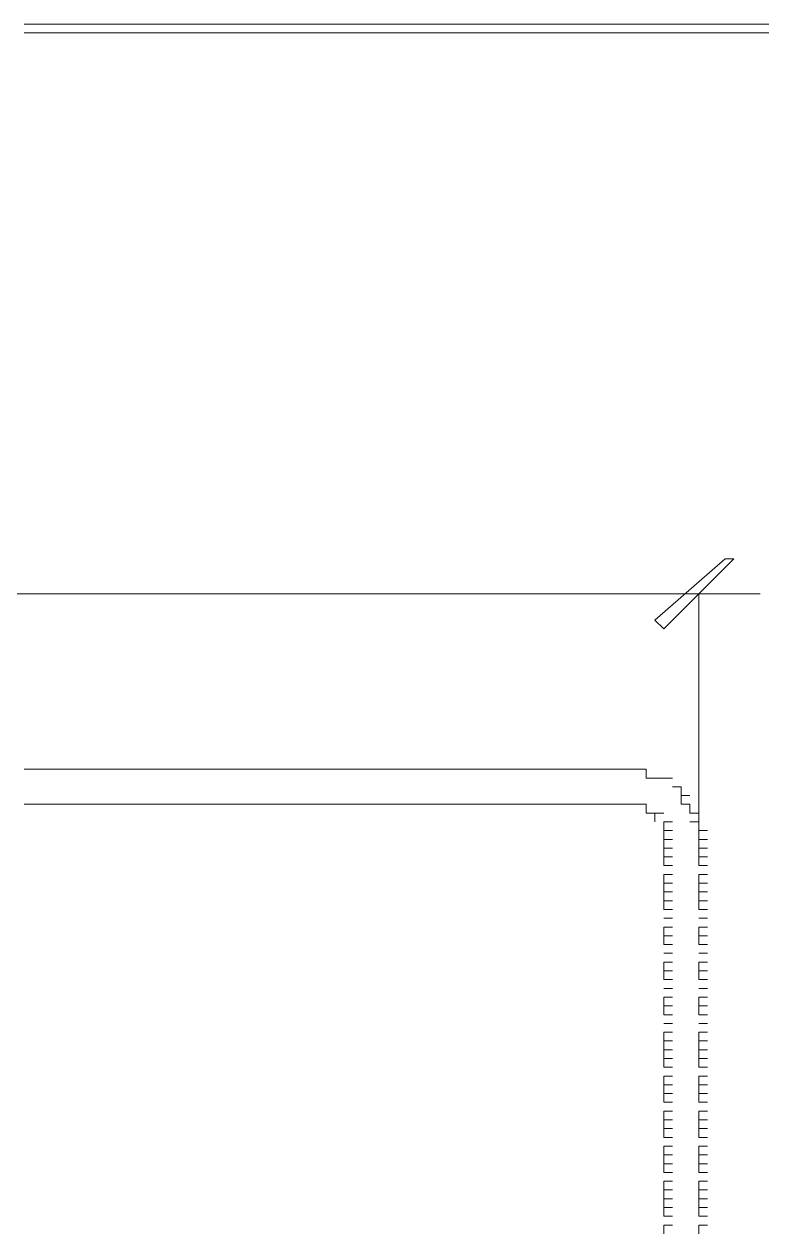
# Model space of a CAD drawing. Header units: inches. Extents: x 0.2 to 10.8, y 0.5 to 8.
# Drawn here: x 3.8333 to 3.975, y 5.3067 to 5.5367 of the extents above; entities that cross this region are included whole.
import ezdxf

# ---------------------------------------------------------------- set-up
doc = ezdxf.new("R2010")
doc.units = ezdxf.units.IN
doc.header["$MEASUREMENT"] = 0
doc.layers.add('PDF_Geometry', color=7, linetype='Continuous')

msp = doc.modelspace()

# ---------------------------------------------------------------- linework, layer by layer
at = {"layer": 'PDF_Geometry', "lineweight": 9}
for points in [[(3.83333, 5.53667), (3.835, 5.53667)], [(3.83333, 5.53667), (3.835, 5.53667)], [(3.835, 5.53667), (3.83667, 5.53667)], [(3.835, 5.53667), (3.83667, 5.53667)], [(3.83667, 5.53667), (3.83833, 5.53667)], [(3.83667, 5.53667), (3.83833, 5.53667)], [(3.83667, 5.53667), (3.83833, 5.53667)], [(3.83833, 5.53667), (3.84, 5.53667)], [(3.83833, 5.53667), (3.84, 5.53667)], [(3.83833, 5.53667), (3.84, 5.53667)], [(3.84, 5.53667), (3.84167, 5.53667)], [(3.84, 5.53667), (3.84167, 5.53667)], [(3.84167, 5.53667), (3.84333, 5.53667)], [(3.84167, 5.53667), (3.84333, 5.53667)], [(3.84333, 5.53667), (3.845, 5.53667)], [(3.84333, 5.53667), (3.845, 5.53667)], [(3.84333, 5.53667), (3.845, 5.53667)], [(3.845, 5.53667), (3.84667, 5.53667)], [(3.845, 5.53667), (3.84667, 5.53667)], [(3.845, 5.53667), (3.84667, 5.53667)], [(3.84667, 5.53667), (3.84833, 5.53667)], [(3.84667, 5.53667), (3.84833, 5.53667)], [(3.84833, 5.53667), (3.85, 5.53667)], [(3.84833, 5.53667), (3.85, 5.53667)], [(3.85, 5.53667), (3.85167, 5.53667)], [(3.85, 5.53667), (3.85167, 5.53667)], [(3.85, 5.53667), (3.85167, 5.53667)], [(3.85167, 5.53667), (3.85333, 5.53667)], [(3.85167, 5.53667), (3.85333, 5.53667)], [(3.85167, 5.53667), (3.85333, 5.53667)], [(3.85333, 5.53667), (3.855, 5.53667)], [(3.85333, 5.53667), (3.855, 5.53667)], [(3.855, 5.53667), (3.85667, 5.53667)], [(3.855, 5.53667), (3.85667, 5.53667)], [(3.85667, 5.53667), (3.85833, 5.53667)], [(3.85667, 5.53667), (3.85833, 5.53667)], [(3.85667, 5.53667), (3.85833, 5.53667)], [(3.85833, 5.53667), (3.86, 5.53667)], [(3.85833, 5.53667), (3.86, 5.53667)], [(3.85833, 5.53667), (3.86, 5.53667)], [(3.85833, 5.53667), (3.86, 5.53667)], [(3.86, 5.53667), (3.86167, 5.53667)], [(3.86, 5.53667), (3.86167, 5.53667)], [(3.86, 5.53667), (3.86167, 5.53667)], [(3.86167, 5.53667), (3.86333, 5.53667)], [(3.86167, 5.53667), (3.86333, 5.53667)], [(3.86333, 5.53667), (3.865, 5.53667)], [(3.86333, 5.53667), (3.865, 5.53667)], [(3.865, 5.53667), (3.86667, 5.53667)], [(3.865, 5.53667), (3.86667, 5.53667)], [(3.86667, 5.53667), (3.86833, 5.53667)], [(3.86667, 5.53667), (3.86833, 5.53667)], [(3.86833, 5.53667), (3.87, 5.53667)], [(3.86833, 5.53667), (3.87, 5.53667)], [(3.87, 5.53667), (3.87167, 5.53667)], [(3.87, 5.53667), (3.87167, 5.53667)], [(3.87167, 5.53667), (3.87333, 5.53667)], [(3.87167, 5.53667), (3.87333, 5.53667)], [(3.87333, 5.53667), (3.875, 5.53667)], [(3.87333, 5.53667), (3.875, 5.53667)], [(3.875, 5.53667), (3.87667, 5.53667)], [(3.875, 5.53667), (3.87667, 5.53667)], [(3.87667, 5.53667), (3.87833, 5.53667)], [(3.87667, 5.53667), (3.87833, 5.53667)], [(3.87833, 5.53667), (3.88, 5.53667)], [(3.87833, 5.53667), (3.88, 5.53667)], [(3.88, 5.53667), (3.88167, 5.53667)], [(3.88, 5.53667), (3.88167, 5.53667)], [(3.88167, 5.53667), (3.88333, 5.53667)], [(3.88167, 5.53667), (3.88333, 5.53667)], [(3.88333, 5.53667), (3.885, 5.53667)], [(3.88333, 5.53667), (3.885, 5.53667)], [(3.885, 5.53667), (3.88667, 5.53667)], [(3.885, 5.53667), (3.88667, 5.53667)], [(3.88667, 5.53667), (3.88833, 5.53667)], [(3.88667, 5.53667), (3.88833, 5.53667)], [(3.88667, 5.53667), (3.88833, 5.53667)], [(3.88833, 5.53667), (3.89, 5.53667)], [(3.88833, 5.53667), (3.89, 5.53667)], [(3.88833, 5.53667), (3.89, 5.53667)], [(3.89, 5.53667), (3.89167, 5.53667)], [(3.89, 5.53667), (3.89167, 5.53667)], [(3.89167, 5.53667), (3.89333, 5.53667)], [(3.89167, 5.53667), (3.89333, 5.53667)], [(3.89333, 5.53667), (3.895, 5.53667)], [(3.89333, 5.53667), (3.895, 5.53667)], [(3.895, 5.53667), (3.89667, 5.53667)], [(3.895, 5.53667), (3.89667, 5.53667)], [(3.89667, 5.53667), (3.89833, 5.53667)], [(3.89667, 5.53667), (3.89833, 5.53667)], [(3.89833, 5.53667), (3.9, 5.53667)], [(3.89833, 5.53667), (3.9, 5.53667)], [(3.9, 5.53667), (3.90167, 5.53667)], [(3.9, 5.53667), (3.90167, 5.53667)], [(3.90167, 5.53667), (3.90333, 5.53667)], [(3.90167, 5.53667), (3.90333, 5.53667)], [(3.90333, 5.53667), (3.905, 5.53667)], [(3.90333, 5.53667), (3.905, 5.53667)], [(3.905, 5.53667), (3.90667, 5.53667)], [(3.905, 5.53667), (3.90667, 5.53667)], [(3.90667, 5.53667), (3.90833, 5.53667)], [(3.90667, 5.53667), (3.90833, 5.53667)], [(3.90833, 5.53667), (3.91, 5.53667)], [(3.90833, 5.53667), (3.91, 5.53667)], [(3.91, 5.53667), (3.91167, 5.53667)], [(3.91, 5.53667), (3.91167, 5.53667)], [(3.91167, 5.53667), (3.91333, 5.53667)], [(3.91167, 5.53667), (3.91333, 5.53667)], [(3.91333, 5.53667), (3.915, 5.53667)], [(3.91333, 5.53667), (3.915, 5.53667)], [(3.915, 5.53667), (3.91667, 5.53667)], [(3.915, 5.53667), (3.91667, 5.53667)], [(3.91667, 5.53667), (3.91833, 5.53667)], [(3.91667, 5.53667), (3.91833, 5.53667)], [(3.91833, 5.53667), (3.92, 5.53667)], [(3.91833, 5.53667), (3.92, 5.53667)], [(3.92, 5.53667), (3.92167, 5.53667)], [(3.92, 5.53667), (3.92167, 5.53667)], [(3.92167, 5.53667), (3.92333, 5.53667)], [(3.92167, 5.53667), (3.92333, 5.53667)], [(3.92333, 5.53667), (3.925, 5.53667)], [(3.92333, 5.53667), (3.925, 5.53667)], [(3.925, 5.53667), (3.92667, 5.53667)], [(3.925, 5.53667), (3.92667, 5.53667)], [(3.92667, 5.53667), (3.92833, 5.53667)], [(3.92667, 5.53667), (3.92833, 5.53667)], [(3.92833, 5.53667), (3.93, 5.53667)], [(3.92833, 5.53667), (3.93, 5.53667)], [(3.93, 5.53667), (3.93167, 5.53667)], [(3.93, 5.53667), (3.93167, 5.53667)], [(3.93167, 5.53667), (3.93333, 5.53667)], [(3.93167, 5.53667), (3.93333, 5.53667)], [(3.93333, 5.53667), (3.935, 5.53667)], [(3.93333, 5.53667), (3.935, 5.53667)], [(3.935, 5.53667), (3.93667, 5.53667)], [(3.935, 5.53667), (3.93667, 5.53667)], [(3.93667, 5.53667), (3.93833, 5.53667)], [(3.93667, 5.53667), (3.93833, 5.53667)], [(3.93833, 5.53667), (3.94, 5.53667)], [(3.93833, 5.53667), (3.94, 5.53667)], [(3.94, 5.53667), (3.94167, 5.53667)], [(3.94, 5.53667), (3.94167, 5.53667)], [(3.94167, 5.53667), (3.94333, 5.53667)], [(3.94167, 5.53667), (3.94333, 5.53667)], [(3.94333, 5.53667), (3.945, 5.53667)], [(3.94333, 5.53667), (3.945, 5.53667)], [(3.945, 5.53667), (3.94667, 5.53667)], [(3.945, 5.53667), (3.94667, 5.53667)], [(3.945, 5.53667), (3.94667, 5.53667)], [(3.94667, 5.53667), (3.94833, 5.53667)], [(3.94667, 5.53667), (3.94833, 5.53667)], [(3.94667, 5.53667), (3.94833, 5.53667)], [(3.94833, 5.53667), (3.95, 5.53667)], [(3.94833, 5.53667), (3.95, 5.53667)], [(3.95, 5.53667), (3.95167, 5.53667)], [(3.95, 5.53667), (3.95167, 5.53667)], [(3.95167, 5.53667), (3.95333, 5.53667)], [(3.95167, 5.53667), (3.95333, 5.53667)], [(3.95167, 5.53667), (3.95333, 5.53667)], [(3.95333, 5.53667), (3.955, 5.53667)], [(3.95333, 5.53667), (3.955, 5.53667)], [(3.95333, 5.53667), (3.955, 5.53667)], [(3.955, 5.53667), (3.95667, 5.53667)], [(3.955, 5.53667), (3.95667, 5.53667)], [(3.95667, 5.53667), (3.95833, 5.53667)], [(3.95667, 5.53667), (3.95833, 5.53667)], [(3.95833, 5.53667), (3.96, 5.53667)], [(3.95833, 5.53667), (3.96, 5.53667)], [(3.95833, 5.53667), (3.96, 5.53667)], [(3.96, 5.53667), (3.96167, 5.53667)], [(3.96, 5.53667), (3.96167, 5.53667)], [(3.96, 5.53667), (3.96167, 5.53667)], [(3.96167, 5.53667), (3.96333, 5.53667)], [(3.96167, 5.53667), (3.96333, 5.53667)], [(3.96333, 5.53667), (3.965, 5.53667)], [(3.96333, 5.53667), (3.965, 5.53667)], [(3.965, 5.53667), (3.96667, 5.53667)], [(3.965, 5.53667), (3.96667, 5.53667)], [(3.965, 5.53667), (3.96667, 5.53667)], [(3.96667, 5.53667), (3.96833, 5.53667)], [(3.96667, 5.53667), (3.96833, 5.53667)], [(3.96667, 5.53667), (3.96833, 5.53667)], [(3.96833, 5.53667), (3.97, 5.53667)], [(3.96833, 5.53667), (3.97, 5.53667)], [(3.97, 5.53667), (3.97167, 5.53667)], [(3.97, 5.53667), (3.97167, 5.53667)], [(3.97167, 5.53667), (3.97333, 5.53667)], [(3.97167, 5.53667), (3.97333, 5.53667)], [(3.97333, 5.53667), (3.975, 5.53667)], [(3.97333, 5.53667), (3.975, 5.53667)], [(3.83333, 5.535), (3.835, 5.535)], [(3.83333, 5.535), (3.835, 5.535)], [(3.83333, 5.535), (3.835, 5.535)], [(3.835, 5.535), (3.83667, 5.535)], [(3.835, 5.535), (3.83667, 5.535)], [(3.83667, 5.535), (3.83833, 5.535)], [(3.83667, 5.535), (3.83833, 5.535)], [(3.83667, 5.535), (3.83833, 5.535)], [(3.83833, 5.535), (3.84, 5.535)], [(3.83833, 5.535), (3.84, 5.535)], [(3.83833, 5.535), (3.84, 5.535)], [(3.83833, 5.535), (3.84, 5.535)], [(3.84, 5.535), (3.84167, 5.535)], [(3.84, 5.535), (3.84167, 5.535)], [(3.84, 5.535), (3.84167, 5.535)], [(3.84167, 5.535), (3.84333, 5.535)], [(3.84167, 5.535), (3.84333, 5.535)], [(3.84333, 5.535), (3.845, 5.535)], [(3.84333, 5.535), (3.845, 5.535)], [(3.84333, 5.535), (3.845, 5.535)], [(3.845, 5.535), (3.84667, 5.535)], [(3.845, 5.535), (3.84667, 5.535)], [(3.845, 5.535), (3.84667, 5.535)], [(3.845, 5.535), (3.84667, 5.535)], [(3.84667, 5.535), (3.84833, 5.535)], [(3.84667, 5.535), (3.84833, 5.535)], [(3.84667, 5.535), (3.84833, 5.535)], [(3.84833, 5.535), (3.85, 5.535)], [(3.84833, 5.535), (3.85, 5.535)], [(3.85, 5.535), (3.85167, 5.535)], [(3.85, 5.535), (3.85167, 5.535)], [(3.85, 5.535), (3.85167, 5.535)], [(3.85167, 5.535), (3.85333, 5.535)], [(3.85167, 5.535), (3.85333, 5.535)], [(3.85167, 5.535), (3.85333, 5.535)], [(3.85167, 5.535), (3.85333, 5.535)], [(3.85333, 5.535), (3.855, 5.535)], [(3.85333, 5.535), (3.855, 5.535)], [(3.85333, 5.535), (3.855, 5.535)], [(3.855, 5.535), (3.85667, 5.535)], [(3.855, 5.535), (3.85667, 5.535)], [(3.85667, 5.535), (3.85833, 5.535)], [(3.85667, 5.535), (3.85833, 5.535)], [(3.85667, 5.535), (3.85833, 5.535)], [(3.85833, 5.535), (3.86, 5.535)], [(3.85833, 5.535), (3.86, 5.535)], [(3.85833, 5.535), (3.86, 5.535)], [(3.85833, 5.535), (3.86, 5.535)], [(3.86, 5.535), (3.86167, 5.535)], [(3.86, 5.535), (3.86167, 5.535)], [(3.86, 5.535), (3.86167, 5.535)], [(3.86, 5.535), (3.86167, 5.535)], [(3.86167, 5.535), (3.86333, 5.535)], [(3.86167, 5.535), (3.86333, 5.535)], [(3.86167, 5.535), (3.86333, 5.535)], [(3.86333, 5.535), (3.865, 5.535)], [(3.86333, 5.535), (3.865, 5.535)], [(3.86333, 5.535), (3.865, 5.535)], [(3.865, 5.535), (3.86667, 5.535)], [(3.865, 5.535), (3.86667, 5.535)], [(3.86667, 5.535), (3.86833, 5.535)], [(3.86667, 5.535), (3.86833, 5.535)], [(3.86667, 5.535), (3.86833, 5.535)], [(3.86833, 5.535), (3.87, 5.535)], [(3.86833, 5.535), (3.87, 5.535)], [(3.86833, 5.535), (3.87, 5.535)], [(3.87, 5.535), (3.87167, 5.535)], [(3.87, 5.535), (3.87167, 5.535)], [(3.87, 5.535), (3.87167, 5.535)], [(3.87167, 5.535), (3.87333, 5.535)], [(3.87167, 5.535), (3.87333, 5.535)], [(3.87333, 5.535), (3.875, 5.535)], [(3.87333, 5.535), (3.875, 5.535)], [(3.87333, 5.535), (3.875, 5.535)], [(3.875, 5.535), (3.87667, 5.535)], [(3.875, 5.535), (3.87667, 5.535)], [(3.875, 5.535), (3.87667, 5.535)], [(3.87667, 5.535), (3.87833, 5.535)], [(3.87667, 5.535), (3.87833, 5.535)], [(3.87667, 5.535), (3.87833, 5.535)], [(3.87833, 5.535), (3.88, 5.535)], [(3.87833, 5.535), (3.88, 5.535)], [(3.88, 5.535), (3.88167, 5.535)], [(3.88, 5.535), (3.88167, 5.535)], [(3.88, 5.535), (3.88167, 5.535)], [(3.88167, 5.535), (3.88333, 5.535)], [(3.88167, 5.535), (3.88333, 5.535)], [(3.88167, 5.535), (3.88333, 5.535)], [(3.88333, 5.535), (3.885, 5.535)], [(3.88333, 5.535), (3.885, 5.535)], [(3.88333, 5.535), (3.885, 5.535)], [(3.885, 5.535), (3.88667, 5.535)], [(3.885, 5.535), (3.88667, 5.535)], [(3.88667, 5.535), (3.88833, 5.535)], [(3.88667, 5.535), (3.88833, 5.535)], [(3.88667, 5.535), (3.88833, 5.535)], [(3.88833, 5.535), (3.89, 5.535)], [(3.88833, 5.535), (3.89, 5.535)], [(3.88833, 5.535), (3.89, 5.535)], [(3.88833, 5.535), (3.89, 5.535)], [(3.89, 5.535), (3.89167, 5.535)], [(3.89, 5.535), (3.89167, 5.535)], [(3.89, 5.535), (3.89167, 5.535)], [(3.89167, 5.535), (3.89333, 5.535)], [(3.89167, 5.535), (3.89333, 5.535)], [(3.89167, 5.535), (3.89333, 5.535)], [(3.89333, 5.535), (3.895, 5.535)], [(3.89333, 5.535), (3.895, 5.535)], [(3.895, 5.535), (3.89667, 5.535)], [(3.895, 5.535), (3.89667, 5.535)], [(3.895, 5.535), (3.89667, 5.535)], [(3.89667, 5.535), (3.89833, 5.535)], [(3.89667, 5.535), (3.89833, 5.535)], [(3.89667, 5.535), (3.89833, 5.535)], [(3.89833, 5.535), (3.9, 5.535)], [(3.89833, 5.535), (3.9, 5.535)], [(3.89833, 5.535), (3.9, 5.535)], [(3.9, 5.535), (3.90167, 5.535)], [(3.9, 5.535), (3.90167, 5.535)], [(3.90167, 5.535), (3.90333, 5.535)], [(3.90167, 5.535), (3.90333, 5.535)], [(3.90167, 5.535), (3.90333, 5.535)], [(3.90333, 5.535), (3.905, 5.535)], [(3.90333, 5.535), (3.905, 5.535)], [(3.90333, 5.535), (3.905, 5.535)], [(3.905, 5.535), (3.90667, 5.535)], [(3.905, 5.535), (3.90667, 5.535)], [(3.905, 5.535), (3.90667, 5.535)], [(3.90667, 5.535), (3.90833, 5.535)], [(3.90667, 5.535), (3.90833, 5.535)], [(3.90833, 5.535), (3.91, 5.535)], [(3.90833, 5.535), (3.91, 5.535)], [(3.90833, 5.535), (3.91, 5.535)], [(3.91, 5.535), (3.91167, 5.535)], [(3.91, 5.535), (3.91167, 5.535)], [(3.91, 5.535), (3.91167, 5.535)], [(3.91167, 5.535), (3.91333, 5.535)], [(3.91167, 5.535), (3.91333, 5.535)], [(3.91167, 5.535), (3.91333, 5.535)], [(3.91333, 5.535), (3.915, 5.535)], [(3.91333, 5.535), (3.915, 5.535)], [(3.91333, 5.535), (3.915, 5.535)], [(3.915, 5.535), (3.91667, 5.535)], [(3.915, 5.535), (3.91667, 5.535)], [(3.91667, 5.535), (3.91833, 5.535)], [(3.91667, 5.535), (3.91833, 5.535)], [(3.91667, 5.535), (3.91833, 5.535)], [(3.91833, 5.535), (3.92, 5.535)], [(3.91833, 5.535), (3.92, 5.535)], [(3.91833, 5.535), (3.92, 5.535)], [(3.92, 5.535), (3.92167, 5.535)], [(3.92, 5.535), (3.92167, 5.535)], [(3.92, 5.535), (3.92167, 5.535)], [(3.92167, 5.535), (3.92333, 5.535)], [(3.92167, 5.535), (3.92333, 5.535)], [(3.92333, 5.535), (3.925, 5.535)], [(3.92333, 5.535), (3.925, 5.535)], [(3.92333, 5.535), (3.925, 5.535)], [(3.925, 5.535), (3.92667, 5.535)], [(3.925, 5.535), (3.92667, 5.535)], [(3.925, 5.535), (3.92667, 5.535)], [(3.92667, 5.535), (3.92833, 5.535)], [(3.92667, 5.535), (3.92833, 5.535)], [(3.92667, 5.535), (3.92833, 5.535)], [(3.92833, 5.535), (3.93, 5.535)], [(3.92833, 5.535), (3.93, 5.535)], [(3.93, 5.535), (3.93167, 5.535)], [(3.93, 5.535), (3.93167, 5.535)], [(3.93, 5.535), (3.93167, 5.535)], [(3.93167, 5.535), (3.93333, 5.535)], [(3.93167, 5.535), (3.93333, 5.535)], [(3.93167, 5.535), (3.93333, 5.535)], [(3.93333, 5.535), (3.935, 5.535)], [(3.93333, 5.535), (3.935, 5.535)], [(3.93333, 5.535), (3.935, 5.535)], [(3.935, 5.535), (3.93667, 5.535)], [(3.935, 5.535), (3.93667, 5.535)], [(3.93667, 5.535), (3.93833, 5.535)], [(3.93667, 5.535), (3.93833, 5.535)], [(3.93667, 5.535), (3.93833, 5.535)], [(3.93833, 5.535), (3.94, 5.535)], [(3.93833, 5.535), (3.94, 5.535)], [(3.93833, 5.535), (3.94, 5.535)], [(3.94, 5.535), (3.94167, 5.535)], [(3.94, 5.535), (3.94167, 5.535)], [(3.94, 5.535), (3.94167, 5.535)], [(3.94167, 5.535), (3.94333, 5.535)], [(3.94167, 5.535), (3.94333, 5.535)], [(3.94167, 5.535), (3.94333, 5.535)], [(3.94333, 5.535), (3.945, 5.535)], [(3.94333, 5.535), (3.945, 5.535)], [(3.945, 5.535), (3.94667, 5.535)], [(3.945, 5.535), (3.94667, 5.535)], [(3.945, 5.535), (3.94667, 5.535)], [(3.94667, 5.535), (3.94833, 5.535)], [(3.94667, 5.535), (3.94833, 5.535)], [(3.94667, 5.535), (3.94833, 5.535)], [(3.94667, 5.535), (3.94833, 5.535)], [(3.94833, 5.535), (3.95, 5.535)], [(3.94833, 5.535), (3.95, 5.535)], [(3.94833, 5.535), (3.95, 5.535)], [(3.95, 5.535), (3.95167, 5.535)], [(3.95, 5.535), (3.95167, 5.535)], [(3.95167, 5.535), (3.95333, 5.535)], [(3.95167, 5.535), (3.95333, 5.535)], [(3.95167, 5.535), (3.95333, 5.535)], [(3.95333, 5.535), (3.955, 5.535)], [(3.95333, 5.535), (3.955, 5.535)], [(3.95333, 5.535), (3.955, 5.535)], [(3.95333, 5.535), (3.955, 5.535)], [(3.955, 5.535), (3.95667, 5.535)], [(3.955, 5.535), (3.95667, 5.535)], [(3.955, 5.535), (3.95667, 5.535)], [(3.95667, 5.535), (3.95833, 5.535)], [(3.95667, 5.535), (3.95833, 5.535)], [(3.95833, 5.535), (3.96, 5.535)], [(3.95833, 5.535), (3.96, 5.535)], [(3.95833, 5.535), (3.96, 5.535)], [(3.96, 5.535), (3.96167, 5.535)], [(3.96, 5.535), (3.96167, 5.535)], [(3.96, 5.535), (3.96167, 5.535)], [(3.96, 5.535), (3.96167, 5.535)], [(3.96167, 5.535), (3.96333, 5.535)], [(3.96167, 5.535), (3.96333, 5.535)], [(3.96167, 5.535), (3.96333, 5.535)], [(3.96333, 5.535), (3.965, 5.535)], [(3.96333, 5.535), (3.965, 5.535)], [(3.965, 5.535), (3.96667, 5.535)], [(3.965, 5.535), (3.96667, 5.535)], [(3.965, 5.535), (3.96667, 5.535)], [(3.96667, 5.535), (3.96833, 5.535)], [(3.96667, 5.535), (3.96833, 5.535)], [(3.96667, 5.535), (3.96833, 5.535)], [(3.96667, 5.535), (3.96833, 5.535)], [(3.96833, 5.535), (3.97, 5.535)], [(3.96833, 5.535), (3.97, 5.535)], [(3.96833, 5.535), (3.97, 5.535)], [(3.97, 5.535), (3.97167, 5.535)], [(3.97, 5.535), (3.97167, 5.535)], [(3.97, 5.535), (3.97167, 5.535)], [(3.97167, 5.535), (3.97333, 5.535)], [(3.97167, 5.535), (3.97333, 5.535)], [(3.97167, 5.535), (3.97333, 5.535)], [(3.97333, 5.535), (3.975, 5.535)], [(3.97333, 5.535), (3.975, 5.535)]]:
    msp.add_lwpolyline(points, dxfattribs=at)
at = {"layer": 'PDF_Geometry', "lineweight": 13}
for points in [[(3.95333, 5.42333), (3.955, 5.42167), (3.96833, 5.435), (3.96667, 5.435), (3.95333, 5.42333)], [(3.55333, 5.42833), (3.97333, 5.42833)], [(3.96167, 5.38167), (3.96167, 5.42833)], [(3.83333, 5.395), (3.835, 5.395)], [(3.835, 5.395), (3.83667, 5.395)], [(3.835, 5.395), (3.83667, 5.395)], [(3.83667, 5.395), (3.83833, 5.395)], [(3.83667, 5.395), (3.83833, 5.395)], [(3.83833, 5.395), (3.84, 5.395)], [(3.83833, 5.395), (3.84, 5.395)], [(3.84, 5.395), (3.84167, 5.395)], [(3.84167, 5.395), (3.84333, 5.395)], [(3.84167, 5.395), (3.84333, 5.395)], [(3.84333, 5.395), (3.845, 5.395)], [(3.84333, 5.395), (3.845, 5.395)], [(3.845, 5.395), (3.84667, 5.395)], [(3.845, 5.395), (3.84667, 5.395)], [(3.84667, 5.395), (3.84833, 5.395)], [(3.84833, 5.395), (3.85, 5.395)], [(3.84833, 5.395), (3.85, 5.395)], [(3.85, 5.395), (3.85167, 5.395)], [(3.85, 5.395), (3.85167, 5.395)], [(3.85167, 5.395), (3.85333, 5.395)], [(3.85167, 5.395), (3.85333, 5.395)], [(3.85333, 5.395), (3.855, 5.395)], [(3.85333, 5.395), (3.855, 5.395)], [(3.855, 5.395), (3.85667, 5.395)], [(3.85667, 5.395), (3.85833, 5.395)], [(3.85667, 5.395), (3.85833, 5.395)], [(3.85833, 5.395), (3.86, 5.395)], [(3.85833, 5.395), (3.86, 5.395)], [(3.86, 5.395), (3.86167, 5.395)], [(3.86, 5.395), (3.86167, 5.395)], [(3.86167, 5.395), (3.86333, 5.395)], [(3.86333, 5.395), (3.865, 5.395)], [(3.86333, 5.395), (3.865, 5.395)], [(3.865, 5.395), (3.86667, 5.395)], [(3.865, 5.395), (3.86667, 5.395)], [(3.86667, 5.395), (3.86833, 5.395)], [(3.86667, 5.395), (3.86833, 5.395)], [(3.86833, 5.395), (3.87, 5.395)], [(3.87, 5.395), (3.87167, 5.395)], [(3.87, 5.395), (3.87167, 5.395)], [(3.87167, 5.395), (3.87333, 5.395)], [(3.87167, 5.395), (3.87333, 5.395)], [(3.87333, 5.395), (3.875, 5.395)], [(3.87333, 5.395), (3.875, 5.395)], [(3.875, 5.395), (3.87667, 5.395)], [(3.87667, 5.395), (3.87833, 5.395)], [(3.87667, 5.395), (3.87833, 5.395)], [(3.87833, 5.395), (3.88, 5.395)], [(3.87833, 5.395), (3.88, 5.395)], [(3.88, 5.395), (3.88167, 5.395)], [(3.88, 5.395), (3.88167, 5.395)], [(3.88167, 5.395), (3.88333, 5.395)], [(3.88167, 5.395), (3.88333, 5.395)], [(3.88333, 5.395), (3.885, 5.395)], [(3.88333, 5.395), (3.885, 5.395)], [(3.885, 5.395), (3.88667, 5.395)], [(3.88667, 5.395), (3.88833, 5.395)], [(3.88667, 5.395), (3.88833, 5.395)], [(3.88833, 5.395), (3.89, 5.395)], [(3.88833, 5.395), (3.89, 5.395)], [(3.89, 5.395), (3.89167, 5.395)], [(3.89, 5.395), (3.89167, 5.395)], [(3.89167, 5.395), (3.89333, 5.395)], [(3.89333, 5.395), (3.895, 5.395)], [(3.89333, 5.395), (3.895, 5.395)], [(3.895, 5.395), (3.89667, 5.395)], [(3.895, 5.395), (3.89667, 5.395)], [(3.89667, 5.395), (3.89833, 5.395)], [(3.89667, 5.395), (3.89833, 5.395)], [(3.89833, 5.395), (3.9, 5.395)], [(3.9, 5.395), (3.90167, 5.395)], [(3.9, 5.395), (3.90167, 5.395)], [(3.90167, 5.395), (3.90333, 5.395)], [(3.90167, 5.395), (3.90333, 5.395)], [(3.90333, 5.395), (3.905, 5.395)], [(3.90333, 5.395), (3.905, 5.395)], [(3.905, 5.395), (3.90667, 5.395)], [(3.90667, 5.395), (3.90833, 5.395)], [(3.90667, 5.395), (3.90833, 5.395)], [(3.90833, 5.395), (3.91, 5.395)], [(3.90833, 5.395), (3.91, 5.395)], [(3.91, 5.395), (3.91167, 5.395)], [(3.91, 5.395), (3.91167, 5.395)], [(3.91167, 5.395), (3.91333, 5.395)], [(3.91167, 5.395), (3.91333, 5.395)], [(3.91333, 5.395), (3.915, 5.395)], [(3.915, 5.395), (3.91667, 5.395)], [(3.915, 5.395), (3.91667, 5.395)], [(3.91667, 5.395), (3.91833, 5.395)], [(3.91667, 5.395), (3.91833, 5.395)], [(3.91833, 5.395), (3.92, 5.395)], [(3.91833, 5.395), (3.92, 5.395)], [(3.92, 5.395), (3.92167, 5.395)], [(3.92167, 5.395), (3.92333, 5.395)], [(3.92167, 5.395), (3.92333, 5.395)], [(3.92333, 5.395), (3.925, 5.395)], [(3.92333, 5.395), (3.925, 5.395)], [(3.925, 5.395), (3.92667, 5.395)], [(3.925, 5.395), (3.92667, 5.395)], [(3.92667, 5.395), (3.92833, 5.395)], [(3.92833, 5.395), (3.93, 5.395)], [(3.92833, 5.395), (3.93, 5.395)], [(3.93, 5.395), (3.93167, 5.395)], [(3.93, 5.395), (3.93167, 5.395)], [(3.93167, 5.395), (3.93333, 5.395)], [(3.93167, 5.395), (3.93333, 5.395)], [(3.93333, 5.395), (3.935, 5.395)], [(3.935, 5.395), (3.93667, 5.395)], [(3.935, 5.395), (3.93667, 5.395)], [(3.93667, 5.395), (3.93833, 5.395)], [(3.93667, 5.395), (3.93833, 5.395)], [(3.93833, 5.395), (3.94, 5.395)], [(3.93833, 5.395), (3.94, 5.395)], [(3.94, 5.395), (3.94167, 5.395)], [(3.94, 5.395), (3.94167, 5.395)], [(3.94167, 5.395), (3.94333, 5.395)], [(3.94333, 5.395), (3.945, 5.395)], [(3.94333, 5.395), (3.945, 5.395)], [(3.945, 5.395), (3.94667, 5.395)], [(3.945, 5.395), (3.94667, 5.395)], [(3.94667, 5.395), (3.94833, 5.395)], [(3.94667, 5.395), (3.94833, 5.395)], [(3.94833, 5.395), (3.95, 5.395)], [(3.94833, 5.395), (3.95, 5.395)], [(3.94833, 5.395), (3.95, 5.395)], [(3.95, 5.395), (3.95167, 5.395)], [(3.95167, 5.395), (3.95167, 5.39333)], [(3.95167, 5.39333), (3.95333, 5.39333)], [(3.95167, 5.39333), (3.95333, 5.39333)], [(3.95333, 5.39333), (3.955, 5.39333)], [(3.955, 5.39333), (3.95667, 5.39333)], [(3.955, 5.39333), (3.95667, 5.39333)], [(3.95667, 5.39167), (3.95833, 5.39167)], [(3.95667, 5.39167), (3.95833, 5.39167)], [(3.95833, 5.39167), (3.95833, 5.39)], [(3.95833, 5.39), (3.96, 5.39)], [(3.95833, 5.39), (3.95833, 5.38833)], [(3.83333, 5.38833), (3.835, 5.38833)], [(3.835, 5.38833), (3.83667, 5.38833)], [(3.835, 5.38833), (3.83667, 5.38833)], [(3.83667, 5.38833), (3.83833, 5.38833)], [(3.83667, 5.38833), (3.83833, 5.38833)], [(3.83833, 5.38833), (3.84, 5.38833)], [(3.83833, 5.38833), (3.84, 5.38833)], [(3.84, 5.38833), (3.84167, 5.38833)], [(3.84167, 5.38833), (3.84333, 5.38833)], [(3.84167, 5.38833), (3.84333, 5.38833)], [(3.84333, 5.38833), (3.845, 5.38833)], [(3.84333, 5.38833), (3.845, 5.38833)], [(3.845, 5.38833), (3.84667, 5.38833)], [(3.845, 5.38833), (3.84667, 5.38833)], [(3.84667, 5.38833), (3.84833, 5.38833)], [(3.84833, 5.38833), (3.85, 5.38833)], [(3.84833, 5.38833), (3.85, 5.38833)], [(3.85, 5.38833), (3.85167, 5.38833)], [(3.85, 5.38833), (3.85167, 5.38833)], [(3.85167, 5.38833), (3.85333, 5.38833)], [(3.85167, 5.38833), (3.85333, 5.38833)], [(3.85333, 5.38833), (3.855, 5.38833)], [(3.85333, 5.38833), (3.855, 5.38833)], [(3.855, 5.38833), (3.85667, 5.38833)], [(3.85667, 5.38833), (3.85833, 5.38833)], [(3.85667, 5.38833), (3.85833, 5.38833)], [(3.85833, 5.38833), (3.86, 5.38833)], [(3.85833, 5.38833), (3.86, 5.38833)], [(3.86, 5.38833), (3.86167, 5.38833)], [(3.86, 5.38833), (3.86167, 5.38833)], [(3.86167, 5.38833), (3.86333, 5.38833)], [(3.86333, 5.38833), (3.865, 5.38833)], [(3.86333, 5.38833), (3.865, 5.38833)], [(3.865, 5.38833), (3.86667, 5.38833)], [(3.865, 5.38833), (3.86667, 5.38833)], [(3.86667, 5.38833), (3.86833, 5.38833)], [(3.86667, 5.38833), (3.86833, 5.38833)], [(3.86833, 5.38833), (3.87, 5.38833)], [(3.87, 5.38833), (3.87167, 5.38833)], [(3.87, 5.38833), (3.87167, 5.38833)], [(3.87167, 5.38833), (3.87333, 5.38833)], [(3.87167, 5.38833), (3.87333, 5.38833)], [(3.87333, 5.38833), (3.875, 5.38833)], [(3.87333, 5.38833), (3.875, 5.38833)], [(3.875, 5.38833), (3.87667, 5.38833)], [(3.87667, 5.38833), (3.87833, 5.38833)], [(3.87667, 5.38833), (3.87833, 5.38833)], [(3.87833, 5.38833), (3.88, 5.38833)], [(3.87833, 5.38833), (3.88, 5.38833)], [(3.88, 5.38833), (3.88167, 5.38833)], [(3.88, 5.38833), (3.88167, 5.38833)], [(3.88167, 5.38833), (3.88333, 5.38833)], [(3.88167, 5.38833), (3.88333, 5.38833)], [(3.88333, 5.38833), (3.885, 5.38833)], [(3.88333, 5.38833), (3.885, 5.38833)], [(3.885, 5.38833), (3.88667, 5.38833)], [(3.88667, 5.38833), (3.88833, 5.38833)], [(3.88667, 5.38833), (3.88833, 5.38833)], [(3.88833, 5.38833), (3.89, 5.38833)], [(3.88833, 5.38833), (3.89, 5.38833)], [(3.89, 5.38833), (3.89167, 5.38833)], [(3.89, 5.38833), (3.89167, 5.38833)], [(3.89167, 5.38833), (3.89333, 5.38833)], [(3.89333, 5.38833), (3.895, 5.38833)], [(3.89333, 5.38833), (3.895, 5.38833)], [(3.895, 5.38833), (3.89667, 5.38833)], [(3.895, 5.38833), (3.89667, 5.38833)], [(3.89667, 5.38833), (3.89833, 5.38833)], [(3.89667, 5.38833), (3.89833, 5.38833)], [(3.89833, 5.38833), (3.9, 5.38833)], [(3.9, 5.38833), (3.90167, 5.38833)], [(3.9, 5.38833), (3.90167, 5.38833)], [(3.90167, 5.38833), (3.90333, 5.38833)], [(3.90167, 5.38833), (3.90333, 5.38833)], [(3.90333, 5.38833), (3.905, 5.38833)], [(3.90333, 5.38833), (3.905, 5.38833)], [(3.905, 5.38833), (3.90667, 5.38833)], [(3.90667, 5.38833), (3.90833, 5.38833)], [(3.90667, 5.38833), (3.90833, 5.38833)], [(3.90833, 5.38833), (3.91, 5.38833)], [(3.90833, 5.38833), (3.91, 5.38833)], [(3.91, 5.38833), (3.91167, 5.38833)], [(3.91, 5.38833), (3.91167, 5.38833)], [(3.91167, 5.38833), (3.91333, 5.38833)], [(3.91167, 5.38833), (3.91333, 5.38833)], [(3.91333, 5.38833), (3.915, 5.38833)], [(3.915, 5.38833), (3.91667, 5.38833)], [(3.915, 5.38833), (3.91667, 5.38833)], [(3.91667, 5.38833), (3.91833, 5.38833)], [(3.91667, 5.38833), (3.91833, 5.38833)], [(3.91833, 5.38833), (3.92, 5.38833)], [(3.91833, 5.38833), (3.92, 5.38833)], [(3.92, 5.38833), (3.92167, 5.38833)], [(3.92167, 5.38833), (3.92333, 5.38833)], [(3.92167, 5.38833), (3.92333, 5.38833)], [(3.92333, 5.38833), (3.925, 5.38833)], [(3.92333, 5.38833), (3.925, 5.38833)], [(3.925, 5.38833), (3.92667, 5.38833)], [(3.925, 5.38833), (3.92667, 5.38833)], [(3.92667, 5.38833), (3.92833, 5.38833)], [(3.92833, 5.38833), (3.93, 5.38833)], [(3.92833, 5.38833), (3.93, 5.38833)], [(3.93, 5.38833), (3.93167, 5.38833)], [(3.93, 5.38833), (3.93167, 5.38833)], [(3.93167, 5.38833), (3.93333, 5.38833)], [(3.93167, 5.38833), (3.93333, 5.38833)], [(3.93333, 5.38833), (3.935, 5.38833)], [(3.935, 5.38833), (3.93667, 5.38833)], [(3.935, 5.38833), (3.93667, 5.38833)], [(3.93667, 5.38833), (3.93833, 5.38833)], [(3.93667, 5.38833), (3.93833, 5.38833)], [(3.93833, 5.38833), (3.94, 5.38833)], [(3.93833, 5.38833), (3.94, 5.38833)], [(3.94, 5.38833), (3.94167, 5.38833)], [(3.94, 5.38833), (3.94167, 5.38833)], [(3.94167, 5.38833), (3.94333, 5.38833)], [(3.94333, 5.38833), (3.945, 5.38833)], [(3.94333, 5.38833), (3.945, 5.38833)], [(3.945, 5.38833), (3.94667, 5.38833)], [(3.945, 5.38833), (3.94667, 5.38833)], [(3.94667, 5.38833), (3.94833, 5.38833)], [(3.94667, 5.38833), (3.94833, 5.38833)], [(3.94833, 5.38833), (3.95, 5.38833)], [(3.94833, 5.38833), (3.95, 5.38833)], [(3.94833, 5.38833), (3.95, 5.38833)], [(3.95, 5.38833), (3.95167, 5.38833)], [(3.95, 5.38833), (3.95167, 5.38833)], [(3.95167, 5.38833), (3.95167, 5.38667)], [(3.95167, 5.38667), (3.95333, 5.38667)], [(3.95333, 5.38667), (3.955, 5.38667)], [(3.95333, 5.38667), (3.95333, 5.385)], [(3.95833, 5.38833), (3.96, 5.38833)], [(3.96, 5.38833), (3.96, 5.38667)], [(3.96, 5.38667), (3.96167, 5.38667)], [(3.96, 5.38667), (3.96167, 5.38667)], [(3.955, 5.385), (3.95667, 5.385)], [(3.955, 5.385), (3.955, 5.38333)], [(3.96, 5.385), (3.96167, 5.385)], [(3.96167, 5.385), (3.96167, 5.38333)], [(3.955, 5.38333), (3.95667, 5.38333)], [(3.955, 5.38333), (3.955, 5.38167)], [(3.96167, 5.38333), (3.96333, 5.38333)], [(3.96167, 5.38333), (3.96167, 5.38167)], [(3.955, 5.38167), (3.95667, 5.38167)], [(3.955, 5.38167), (3.955, 5.38)], [(3.955, 5.38167), (3.95667, 5.38167)], [(3.955, 5.38), (3.95667, 5.38)], [(3.955, 5.38), (3.955, 5.37833)], [(3.96167, 5.38167), (3.96333, 5.38167)], [(3.96167, 5.38167), (3.96167, 5.38)], [(3.96167, 5.38167), (3.96333, 5.38167)], [(3.96167, 5.38), (3.96333, 5.38)], [(3.96167, 5.38), (3.96167, 5.37833)], [(3.955, 5.37833), (3.95667, 5.37833)], [(3.955, 5.37833), (3.955, 5.37667)], [(3.96167, 5.37833), (3.96333, 5.37833)], [(3.96167, 5.37833), (3.96167, 5.37667)], [(3.955, 5.37667), (3.95667, 5.37667)], [(3.96167, 5.37667), (3.96333, 5.37667)], [(3.955, 5.375), (3.95667, 5.375)], [(3.955, 5.375), (3.955, 5.37333)], [(3.955, 5.37333), (3.95667, 5.37333)], [(3.955, 5.37333), (3.955, 5.37167)], [(3.96167, 5.375), (3.96333, 5.375)], [(3.96167, 5.375), (3.96167, 5.37333)], [(3.96167, 5.37333), (3.96333, 5.37333)], [(3.96167, 5.37333), (3.96167, 5.37167)], [(3.955, 5.37167), (3.95667, 5.37167)], [(3.955, 5.37167), (3.955, 5.37)], [(3.96167, 5.37167), (3.96333, 5.37167)], [(3.96167, 5.37167), (3.96167, 5.37)], [(3.955, 5.37), (3.95667, 5.37)], [(3.955, 5.37), (3.955, 5.36833)], [(3.955, 5.36833), (3.95667, 5.36833)], [(3.96167, 5.37), (3.96333, 5.37)], [(3.96167, 5.37), (3.96167, 5.36833)], [(3.96167, 5.36833), (3.96333, 5.36833)], [(3.955, 5.36667), (3.95667, 5.36667)], [(3.955, 5.36667), (3.95667, 5.36667)], [(3.96167, 5.36667), (3.96333, 5.36667)], [(3.96167, 5.36667), (3.96333, 5.36667)], [(3.955, 5.365), (3.95667, 5.365)], [(3.955, 5.365), (3.955, 5.36333)], [(3.96167, 5.365), (3.96333, 5.365)], [(3.96167, 5.365), (3.96167, 5.36333)], [(3.955, 5.36333), (3.95667, 5.36333)], [(3.955, 5.36333), (3.955, 5.36167)], [(3.955, 5.36167), (3.95667, 5.36167)], [(3.96167, 5.36333), (3.96333, 5.36333)], [(3.96167, 5.36333), (3.96167, 5.36167)], [(3.96167, 5.36167), (3.96333, 5.36167)], [(3.955, 5.36), (3.95667, 5.36)], [(3.955, 5.36), (3.95667, 5.36)], [(3.96167, 5.36), (3.96333, 5.36)], [(3.96167, 5.36), (3.96333, 5.36)], [(3.955, 5.35833), (3.95667, 5.35833)], [(3.955, 5.35833), (3.955, 5.35667)], [(3.96167, 5.35833), (3.96333, 5.35833)], [(3.96167, 5.35833), (3.96167, 5.35667)], [(3.955, 5.35667), (3.95667, 5.35667)], [(3.955, 5.35667), (3.955, 5.355)], [(3.955, 5.355), (3.95667, 5.355)], [(3.96167, 5.35667), (3.96333, 5.35667)], [(3.96167, 5.35667), (3.96167, 5.355)], [(3.96167, 5.355), (3.96333, 5.355)], [(3.955, 5.35333), (3.95667, 5.35333)], [(3.955, 5.35333), (3.95667, 5.35333)], [(3.96167, 5.35333), (3.96333, 5.35333)], [(3.96167, 5.35333), (3.96333, 5.35333)], [(3.955, 5.35167), (3.95667, 5.35167)], [(3.955, 5.35167), (3.955, 5.35)], [(3.955, 5.35), (3.95667, 5.35)], [(3.955, 5.35), (3.955, 5.34833)], [(3.96167, 5.35167), (3.96333, 5.35167)], [(3.96167, 5.35167), (3.96167, 5.35)], [(3.96167, 5.35), (3.96333, 5.35)], [(3.96167, 5.35), (3.96167, 5.34833)], [(3.955, 5.34833), (3.95667, 5.34833)], [(3.96167, 5.34833), (3.96333, 5.34833)], [(3.955, 5.34667), (3.95667, 5.34667)], [(3.955, 5.34667), (3.95667, 5.34667)], [(3.96167, 5.34667), (3.96333, 5.34667)], [(3.96167, 5.34667), (3.96333, 5.34667)], [(3.955, 5.345), (3.95667, 5.345)], [(3.955, 5.345), (3.955, 5.34333)], [(3.955, 5.34333), (3.95667, 5.34333)], [(3.955, 5.34333), (3.955, 5.34167)], [(3.96167, 5.345), (3.96333, 5.345)], [(3.96167, 5.345), (3.96167, 5.34333)], [(3.96167, 5.34333), (3.96333, 5.34333)], [(3.96167, 5.34333), (3.96167, 5.34167)], [(3.955, 5.34167), (3.95667, 5.34167)], [(3.955, 5.34167), (3.955, 5.34)], [(3.96167, 5.34167), (3.96333, 5.34167)], [(3.96167, 5.34167), (3.96167, 5.34)], [(3.955, 5.34), (3.95667, 5.34)], [(3.955, 5.34), (3.955, 5.33833)], [(3.955, 5.33833), (3.95667, 5.33833)], [(3.96167, 5.34), (3.96333, 5.34)], [(3.96167, 5.34), (3.96167, 5.33833)], [(3.96167, 5.33833), (3.96333, 5.33833)], [(3.955, 5.33667), (3.95667, 5.33667)], [(3.955, 5.33667), (3.955, 5.335)], [(3.96167, 5.33667), (3.96333, 5.33667)], [(3.96167, 5.33667), (3.96167, 5.335)], [(3.955, 5.335), (3.95667, 5.335)], [(3.955, 5.335), (3.955, 5.33333)], [(3.96167, 5.335), (3.96333, 5.335)], [(3.96167, 5.335), (3.96167, 5.33333)], [(3.955, 5.33333), (3.95667, 5.33333)], [(3.955, 5.33333), (3.955, 5.33167)], [(3.955, 5.33167), (3.95667, 5.33167)], [(3.96167, 5.33333), (3.96333, 5.33333)], [(3.96167, 5.33333), (3.96167, 5.33167)], [(3.96167, 5.33167), (3.96333, 5.33167)], [(3.955, 5.33), (3.95667, 5.33)], [(3.955, 5.33), (3.955, 5.32833)], [(3.96167, 5.33), (3.96333, 5.33)], [(3.96167, 5.33), (3.96167, 5.32833)], [(3.955, 5.32833), (3.95667, 5.32833)], [(3.955, 5.32833), (3.955, 5.32667)], [(3.96167, 5.32833), (3.96333, 5.32833)], [(3.96167, 5.32833), (3.96167, 5.32667)], [(3.955, 5.32667), (3.95667, 5.32667)], [(3.955, 5.32667), (3.955, 5.325)], [(3.955, 5.325), (3.95667, 5.325)], [(3.96167, 5.32667), (3.96333, 5.32667)], [(3.96167, 5.32667), (3.96167, 5.325)], [(3.96167, 5.325), (3.96333, 5.325)], [(3.955, 5.32333), (3.95667, 5.32333)], [(3.955, 5.32333), (3.955, 5.32167)], [(3.96167, 5.32333), (3.96333, 5.32333)], [(3.96167, 5.32333), (3.96167, 5.32167)], [(3.955, 5.32167), (3.95667, 5.32167)], [(3.955, 5.32167), (3.955, 5.32)], [(3.955, 5.32), (3.95667, 5.32)], [(3.955, 5.32), (3.955, 5.31833)], [(3.96167, 5.32167), (3.96333, 5.32167)], [(3.96167, 5.32167), (3.96167, 5.32)], [(3.96167, 5.32), (3.96333, 5.32)], [(3.96167, 5.32), (3.96167, 5.31833)], [(3.955, 5.31833), (3.95667, 5.31833)], [(3.96167, 5.31833), (3.96333, 5.31833)], [(3.955, 5.31667), (3.95667, 5.31667)], [(3.955, 5.31667), (3.955, 5.315)], [(3.96167, 5.31667), (3.96333, 5.31667)], [(3.96167, 5.31667), (3.96167, 5.315)], [(3.955, 5.315), (3.95667, 5.315)], [(3.955, 5.315), (3.955, 5.31333)], [(3.955, 5.31333), (3.95667, 5.31333)], [(3.955, 5.31333), (3.955, 5.31167)], [(3.96167, 5.315), (3.96333, 5.315)], [(3.96167, 5.315), (3.96167, 5.31333)], [(3.96167, 5.31333), (3.96333, 5.31333)], [(3.96167, 5.31333), (3.96167, 5.31167)], [(3.955, 5.31167), (3.95667, 5.31167)], [(3.955, 5.31167), (3.955, 5.31)], [(3.96167, 5.31167), (3.96333, 5.31167)], [(3.96167, 5.31167), (3.96167, 5.31)], [(3.955, 5.31), (3.95667, 5.31)], [(3.96167, 5.31), (3.96333, 5.31)], [(3.955, 5.30833), (3.95667, 5.30833)], [(3.955, 5.30833), (3.955, 5.30667)], [(3.96167, 5.30833), (3.96333, 5.30833)], [(3.96167, 5.30833), (3.96167, 5.30667)]]:
    msp.add_lwpolyline(points, dxfattribs=at)

doc.saveas('drawing.dxf')
